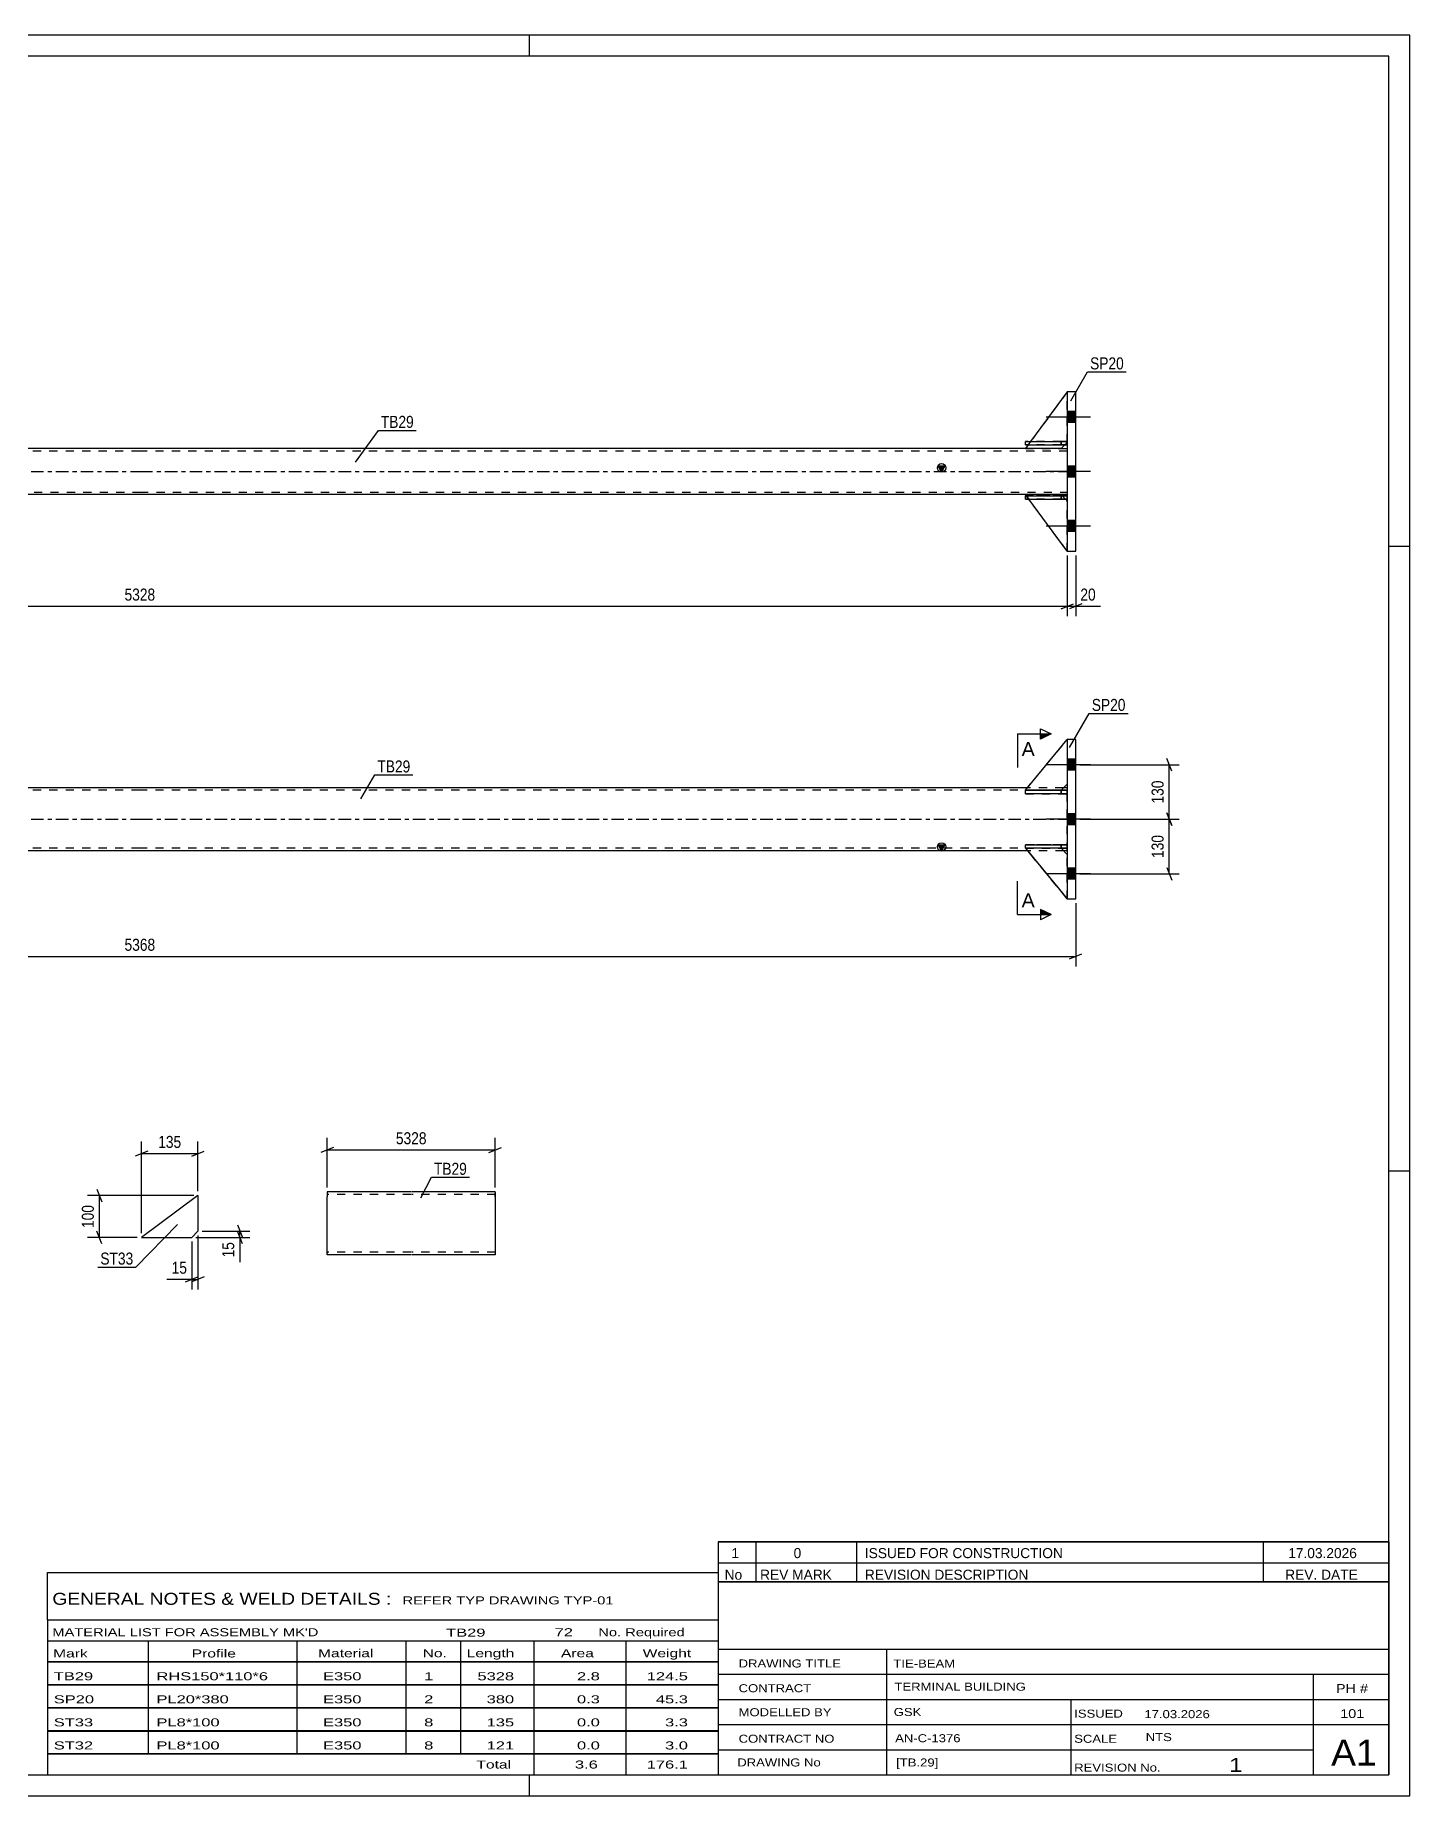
# Model space of a CAD drawing. Header units: millimetres. Extents: x 0 to 594, y 0 to 420.
# Drawn here: x 266.1 to 594, y 0 to 420 of the extents above; entities that cross this region are included whole.
import ezdxf

# ---------------------------------------------------------------- set-up
doc = ezdxf.new("R2010")
doc.units = ezdxf.units.MM
doc.linetypes.add('DXK_LINE_DOT2', pattern=[3.9198, 1.9599, -1.9599])
doc.linetypes.add('DXK_LINE_DOT3', pattern=[5.9187, 2.979, -0.9799, 0.9799, -0.9799])
doc.styles.add('Arial', font='ARIAL.TTF', dxfattribs={"height": 0.2})
doc.styles.add('Arial Narrow', font='ARIALN.TTF', dxfattribs={"height": 0.2})

# ---------------------------------------------------------------- blocks, each defined once
blk = doc.blocks.new('Unknown-580568482-1163')
at = {"color": 5, "linetype": 'Continuous'}
for p, q in [((594, 420), (0, 420)), ((384, 415), (384, 420)), ((594, 0), (594, 420)), ((589, 415), (5, 415)), ((589, 5), (589, 415)), ((594, 298), (589, 298)), ((594, 149), (589, 149)), ((5, 5), (589, 5)), ((384, 0), (384, 5)), ((0, 0), (594, 0))]:
    blk.add_line(p, q, dxfattribs=at)
blk = doc.blocks.new('Bolt-580568482-1842 - 1836')
at = {"linetype": 'Continuous'}
for points in [[(512.29, 247.26), (512.29, 244.66), (514.29, 244.66), (514.29, 247.26)], [(512.29, 247.26), (512.29, 244.66), (514.29, 244.66), (514.29, 247.26)], [(512.29, 247.26), (512.29, 244.66), (514.29, 244.66), (514.29, 247.26)], [(512.29, 234.26), (512.29, 231.66), (514.29, 231.66), (514.29, 234.26)], [(512.29, 234.26), (512.29, 231.66), (514.29, 231.66), (514.29, 234.26)], [(512.29, 221.26), (512.29, 218.66), (514.29, 218.66), (514.29, 221.26)], [(512.29, 221.26), (512.29, 218.66), (514.29, 218.66), (514.29, 221.26)], [(512.29, 221.26), (512.29, 218.66), (514.29, 218.66), (514.29, 221.26)]]:
    blk.add_hatch(color=1, dxfattribs=at).paths.add_polyline_path(points)
at = {"color": 1, "linetype": 'Continuous'}
for p, q in [((517.79, 245.96), (507.29, 245.96)), ((517.79, 245.96), (507.29, 245.96)), ((517.79, 245.96), (507.29, 245.96)), ((514.29, 247.26), (512.29, 247.26)), ((514.29, 247.26), (512.29, 247.26)), ((514.29, 247.26), (512.29, 247.26)), ((514.29, 244.66), (512.29, 244.66)), ((514.29, 244.66), (512.29, 244.66)), ((514.29, 244.66), (512.29, 244.66)), ((517.79, 232.96), (507.29, 232.96)), ((517.79, 232.96), (507.29, 232.96)), ((514.29, 234.26), (512.29, 234.26)), ((514.29, 234.26), (512.29, 234.26)), ((514.29, 231.66), (512.29, 231.66)), ((514.29, 231.66), (512.29, 231.66)), ((517.79, 219.96), (507.29, 219.96)), ((517.79, 219.96), (507.29, 219.96)), ((517.79, 219.96), (507.29, 219.96)), ((514.29, 221.26), (512.29, 221.26)), ((514.29, 221.26), (512.29, 221.26)), ((514.29, 221.26), (512.29, 221.26)), ((514.29, 218.66), (512.29, 218.66)), ((514.29, 218.66), (512.29, 218.66)), ((514.29, 218.66), (512.29, 218.66))]:
    blk.add_line(p, q, dxfattribs=at)
blk = doc.blocks.new('Part-580568482-1840 - 1836')
at = {"color": 7, "linetype": 'DXK_LINE_DOT2'}
for p, q in [((502.29, 239.87), (512.29, 251.96)), ((502.29, 239.87), (512.29, 251.96)), ((512.29, 251.96), (512.29, 241.37)), ((502.29, 239.87), (502.29, 239.87)), ((510.79, 239.87), (502.29, 239.87)), ((510.79, 239.87), (502.29, 239.87)), ((512.29, 241.37), (510.79, 239.87)), ((510.79, 239.87), (512.29, 241.37)), ((510.79, 239.87), (510.79, 239.87))]:
    blk.add_line(p, q, dxfattribs=at)
blk = doc.blocks.new('Part-580568482-1845 - 1836')
at = {"color": 2, "linetype": 'Continuous'}
for p, q in [((502.29, 226.06), (502.29, 226.86)), ((502.29, 226.86), (512.29, 226.86)), ((512.29, 226.06), (512.29, 226.86)), ((512.29, 226.86), (512.29, 226.86)), ((502.29, 226.06), (502.3, 226.06)), ((512.29, 226.06), (503.12, 226.06)), ((512.29, 226.06), (512.29, 226.06))]:
    blk.add_line(p, q, dxfattribs=at)
at = {"color": 7, "linetype": 'DXK_LINE_DOT2'}
for p, q in [((510.79, 226.86), (502.29, 226.86)), ((510.79, 226.06), (510.79, 226.86)), ((510.79, 226.86), (512.29, 226.86)), ((512.29, 226.06), (512.29, 226.86)), ((502.29, 226.06), (510.79, 226.06)), ((503.12, 226.06), (502.3, 226.06)), ((510.79, 226.06), (512.29, 226.06))]:
    blk.add_line(p, q, dxfattribs=at)
blk = doc.blocks.new('Part-580568482-1854 - 1836')
at = {"color": 7, "linetype": 'DXK_LINE_DOT2'}
for p, q in [((512.29, 239.86), (502.29, 239.86)), ((502.29, 239.86), (512.29, 239.86)), ((502.29, 239.06), (502.29, 239.86)), ((510.79, 239.86), (510.79, 239.06)), ((512.29, 239.06), (512.29, 239.86)), ((510.79, 239.06), (502.29, 239.06)), ((502.29, 239.06), (512.29, 239.06)), ((510.79, 239.06), (512.29, 239.06))]:
    blk.add_line(p, q, dxfattribs=at)
blk = doc.blocks.new('Part-580568482-1859 - 1836')
at = {"color": 2, "linetype": 'Continuous'}
for p, q in [((514.29, 251.96), (512.29, 251.96)), ((512.29, 251.96), (512.29, 213.96)), ((514.29, 213.96), (514.29, 251.96)), ((512.29, 213.96), (514.29, 213.96))]:
    blk.add_line(p, q, dxfattribs=at)
blk = doc.blocks.new('Part-580568482-1862 - 1836')
at = {"color": 2, "linetype": 'Continuous'}
for p, q in [((502.29, 226.07), (502.29, 226.07)), ((503.12, 226.07), (502.29, 226.07)), ((502.29, 226.07), (512.29, 213.96)), ((512.29, 224.57), (510.8, 226.06)), ((512.29, 213.96), (512.29, 213.96)), ((512.29, 213.96), (512.29, 213.96))]:
    blk.add_line(p, q, dxfattribs=at)
at = {"color": 7, "linetype": 'DXK_LINE_DOT2'}
for p, q in [((510.79, 226.07), (502.29, 226.07)), ((512.29, 213.96), (502.29, 226.07)), ((510.79, 226.07), (503.12, 226.07)), ((510.8, 226.06), (510.79, 226.07)), ((510.79, 226.07), (510.79, 226.07)), ((512.29, 224.57), (510.79, 226.07)), ((512.29, 213.96), (512.29, 224.57))]:
    blk.add_line(p, q, dxfattribs=at)
blk = doc.blocks.new('Part-580568482-1865 - 1836')
at = {"color": 7, "linetype": 'DXK_LINE_DOT2'}
for p, q in [((502.29, 226.07), (502.29, 226.07)), ((510.79, 226.07), (502.29, 226.07)), ((502.29, 226.07), (512.29, 213.96)), ((510.79, 226.07), (502.29, 226.07)), ((512.29, 213.96), (502.29, 226.07)), ((512.29, 224.57), (510.79, 226.07)), ((510.79, 226.07), (510.79, 226.07)), ((512.29, 224.57), (510.79, 226.07)), ((512.29, 213.96), (512.29, 224.57))]:
    blk.add_line(p, q, dxfattribs=at)
blk = doc.blocks.new('Part-580568482-1868 - 1836')
at = {"color": 7, "linetype": 'DXK_LINE_DOT2'}
for p, q in [((512.29, 226.86), (502.29, 226.86)), ((502.29, 226.86), (512.29, 226.86)), ((502.29, 226.06), (502.29, 226.86)), ((510.79, 226.86), (510.79, 226.06)), ((512.29, 226.06), (512.29, 226.86)), ((510.79, 226.06), (502.29, 226.06)), ((502.29, 226.06), (512.29, 226.06)), ((510.79, 226.06), (512.29, 226.06))]:
    blk.add_line(p, q, dxfattribs=at)
blk = doc.blocks.new('Part-580568482-1891 - 1836')
at = {"linetype": 'Continuous'}
blk.add_hatch(color=2, dxfattribs=at).paths.add_polyline_path([(482.29, 225.46), (481.49, 226.86), (483.09, 226.86)])
at = {"color": 2, "linetype": 'Continuous'}
for p, q in [((70.7, 240.46), (69.79, 240.46)), ((290.99, 240.46), (79.3, 240.46)), ((502.78, 240.46), (291.09, 240.46)), ((512.29, 240.46), (511.38, 240.46)), ((482.29, 225.46), (481.49, 226.86)), ((481.49, 226.86), (483.09, 226.86)), ((483.09, 226.86), (482.29, 225.46)), ((70.68, 225.46), (69.79, 225.46)), ((290.99, 225.46), (79.29, 225.46)), ((502.79, 225.46), (291.09, 225.46)), ((512.29, 225.46), (511.4, 225.46))]:
    blk.add_line(p, q, dxfattribs=at)
at = {"color": 7, "linetype": 'DXK_LINE_DOT2'}
for p, q in [((69.79, 225.46), (69.79, 240.46)), ((290.99, 239.86), (69.79, 239.86)), ((79.3, 240.46), (70.7, 240.46)), ((512.29, 239.86), (291.09, 239.86)), ((511.38, 240.46), (502.78, 240.46)), ((512.29, 225.46), (512.29, 240.46)), ((290.99, 226.06), (69.79, 226.06)), ((79.29, 225.46), (70.68, 225.46)), ((512.29, 226.06), (291.09, 226.06)), ((511.4, 225.46), (502.79, 225.46))]:
    blk.add_line(p, q, dxfattribs=at)
at = {"color": 7, "linetype": 'DXK_LINE_DOT3'}
for p, q in [((69.79, 232.96), (290.99, 232.96)), ((291.09, 232.96), (512.29, 232.96))]:
    blk.add_line(p, q, dxfattribs=at)
at = {"color": 2, "linetype": 'Continuous'}
blk.add_circle((482.29, 226.36), 1, dxfattribs=at)
blk = doc.blocks.new('Part-580568482-1898 - 1836')
at = {"color": 2, "linetype": 'Continuous'}
for p, q in [((502.29, 239.87), (512.29, 251.96)), ((502.29, 239.87), (502.29, 239.87)), ((510.79, 239.87), (502.29, 239.87)), ((510.79, 239.87), (512.29, 241.37)), ((510.79, 239.87), (510.79, 239.87))]:
    blk.add_line(p, q, dxfattribs=at)
at = {"color": 7, "linetype": 'DXK_LINE_DOT2'}
for p, q in [((502.29, 239.87), (512.29, 251.96)), ((512.29, 251.96), (512.29, 241.37)), ((510.79, 239.87), (502.29, 239.87)), ((512.29, 241.37), (510.79, 239.87))]:
    blk.add_line(p, q, dxfattribs=at)
blk = doc.blocks.new('Part-580568482-1901 - 1836')
at = {"color": 2, "linetype": 'Continuous'}
for p, q in [((502.29, 239.06), (502.29, 239.86)), ((502.29, 239.86), (512.29, 239.86)), ((512.29, 239.06), (512.29, 239.86)), ((512.29, 239.86), (512.29, 239.86)), ((512.29, 239.06), (502.29, 239.06)), ((512.29, 239.06), (512.29, 239.06))]:
    blk.add_line(p, q, dxfattribs=at)
at = {"color": 7, "linetype": 'DXK_LINE_DOT2'}
for p, q in [((510.79, 239.86), (502.29, 239.86)), ((510.79, 239.06), (510.79, 239.86)), ((510.79, 239.86), (512.29, 239.86)), ((512.29, 239.06), (512.29, 239.86)), ((502.29, 239.06), (510.79, 239.06)), ((510.79, 239.06), (512.29, 239.06))]:
    blk.add_line(p, q, dxfattribs=at)
blk = doc.blocks.new('Part-580568482-2322 - 2314')
at = {"color": 2, "linetype": 'Continuous'}
for p, q in [((335.72, 144.08), (335.72, 142.88)), ((355.72, 144.08), (335.72, 144.08)), ((335.72, 129.82), (335.72, 142.88)), ((375.82, 144.08), (355.82, 144.08)), ((375.82, 144.08), (375.82, 143.99)), ((375.82, 143.99), (375.82, 142.88)), ((375.82, 142.88), (375.82, 129.08)), ((335.72, 129.17), (335.72, 129.82)), ((335.72, 129.08), (335.72, 129.17)), ((355.72, 129.08), (335.72, 129.08)), ((375.82, 129.08), (355.82, 129.08))]:
    blk.add_line(p, q, dxfattribs=at)
at = {"color": 7, "linetype": 'DXK_LINE_DOT2'}
for p, q in [((355.72, 143.48), (335.72, 143.48)), ((375.82, 143.48), (355.82, 143.48)), ((375.82, 142.88), (375.82, 143.73)), ((335.72, 129.82), (335.72, 129.43)), ((335.72, 129.68), (335.72, 129.72)), ((355.72, 129.68), (335.72, 129.68)), ((375.82, 129.68), (355.82, 129.68)), ((375.82, 129.68), (375.82, 129.72))]:
    blk.add_line(p, q, dxfattribs=at)
blk = doc.blocks.new('Part-580568482-1772 - 1766')
at = {"color": 2, "linetype": 'Continuous'}
for p, q in [((304.9, 143.2), (291.4, 133.2)), ((304.9, 143.2), (304.9, 134.7)), ((304.9, 134.7), (303.4, 133.2)), ((291.4, 133.2), (303.4, 133.2))]:
    blk.add_line(p, q, dxfattribs=at)
blk = doc.blocks.new('Part-580568482-2025 - 2023')
at = {"color": 2, "linetype": 'Continuous'}
for p, q in [((502.29, 322.29), (502.29, 323.09)), ((502.29, 323.09), (512.29, 323.09)), ((502.29, 322.29), (512.29, 322.29)), ((512.29, 323.09), (512.29, 323.09)), ((512.29, 323.09), (512.29, 322.29))]:
    blk.add_line(p, q, dxfattribs=at)
at = {"color": 7, "linetype": 'DXK_LINE_DOT2'}
for p, q in [((510.79, 323.09), (502.29, 323.09)), ((510.79, 322.29), (502.29, 322.29)), ((512.29, 323.09), (510.79, 323.09)), ((510.79, 323.09), (510.79, 322.29)), ((510.79, 322.29), (512.29, 322.29))]:
    blk.add_line(p, q, dxfattribs=at)
blk = doc.blocks.new('Part-580568482-2026 - 2023')
at = {"color": 7, "linetype": 'DXK_LINE_DOT2'}
for p, q in [((502.29, 309.29), (502.29, 310.09)), ((510.79, 310.09), (502.29, 310.09)), ((502.29, 310.09), (512.29, 310.09)), ((510.79, 309.29), (502.29, 309.29)), ((502.29, 309.29), (512.29, 309.29)), ((510.79, 309.29), (510.79, 310.09)), ((510.79, 310.09), (512.29, 310.09)), ((512.29, 309.29), (510.79, 309.29)), ((512.29, 309.29), (512.29, 310.09)), ((512.29, 309.29), (512.29, 309.29))]:
    blk.add_line(p, q, dxfattribs=at)
blk = doc.blocks.new('Part-580568482-2027 - 2023')
at = {"color": 7, "linetype": 'DXK_LINE_DOT2'}
for p, q in [((502.29, 322.29), (502.29, 323.09)), ((510.79, 323.09), (502.29, 323.09)), ((502.29, 323.09), (512.29, 323.09)), ((510.79, 322.29), (502.29, 322.29)), ((502.29, 322.29), (512.29, 322.29)), ((510.79, 322.29), (510.79, 323.09)), ((510.79, 323.09), (512.29, 323.09)), ((512.29, 322.29), (510.79, 322.29)), ((512.29, 322.29), (512.29, 323.09)), ((512.29, 322.29), (512.29, 322.29))]:
    blk.add_line(p, q, dxfattribs=at)
blk = doc.blocks.new('Part-580568482-2028 - 2023')
at = {"color": 7, "linetype": 'DXK_LINE_DOT2'}
for p, q in [((512.29, 334.9), (502.29, 321.4)), ((512.29, 322.9), (512.29, 334.9)), ((502.29, 321.4), (510.79, 321.4)), ((510.79, 321.4), (512.29, 322.9))]:
    blk.add_line(p, q, dxfattribs=at)
blk = doc.blocks.new('Bolt-580568482-2053 - 2023')
at = {"linetype": 'Continuous'}
for points in [[(512.29, 330.2), (512.29, 327.6), (514.29, 327.6), (514.29, 330.2)], [(512.29, 330.2), (512.29, 327.6), (514.29, 327.6), (514.29, 330.2)], [(512.29, 330.2), (512.29, 327.6), (514.29, 327.6), (514.29, 330.2)], [(512.29, 317.2), (512.29, 314.6), (514.29, 314.6), (514.29, 317.2)], [(512.29, 317.2), (512.29, 314.6), (514.29, 314.6), (514.29, 317.2)], [(512.29, 304.2), (512.29, 301.6), (514.29, 301.6), (514.29, 304.2)], [(512.29, 304.2), (512.29, 301.6), (514.29, 301.6), (514.29, 304.2)], [(512.29, 304.2), (512.29, 301.6), (514.29, 301.6), (514.29, 304.2)]]:
    blk.add_hatch(color=1, dxfattribs=at).paths.add_polyline_path(points)
at = {"color": 1, "linetype": 'Continuous'}
for p, q in [((517.79, 328.9), (507.29, 328.9)), ((517.79, 328.9), (507.29, 328.9)), ((517.79, 328.9), (507.29, 328.9)), ((514.29, 330.2), (512.29, 330.2)), ((514.29, 330.2), (512.29, 330.2)), ((514.29, 330.2), (512.29, 330.2)), ((514.29, 327.6), (512.29, 327.6)), ((514.29, 327.6), (512.29, 327.6)), ((514.29, 327.6), (512.29, 327.6)), ((517.79, 315.9), (507.29, 315.9)), ((517.79, 315.9), (507.29, 315.9)), ((514.29, 317.2), (512.29, 317.2)), ((514.29, 317.2), (512.29, 317.2)), ((514.29, 314.6), (512.29, 314.6)), ((514.29, 314.6), (512.29, 314.6)), ((517.79, 302.9), (507.29, 302.9)), ((517.79, 302.9), (507.29, 302.9)), ((517.79, 302.9), (507.29, 302.9)), ((514.29, 304.2), (512.29, 304.2)), ((514.29, 304.2), (512.29, 304.2)), ((514.29, 304.2), (512.29, 304.2)), ((514.29, 301.6), (512.29, 301.6)), ((514.29, 301.6), (512.29, 301.6)), ((514.29, 301.6), (512.29, 301.6))]:
    blk.add_line(p, q, dxfattribs=at)
blk = doc.blocks.new('Part-580568482-2039 - 2023')
at = {"linetype": 'Continuous'}
blk.add_hatch(color=2, dxfattribs=at).paths.add_polyline_path([(482.29, 315.9), (481.49, 317.3), (483.09, 317.3)])
at = {"color": 2, "linetype": 'Continuous'}
for p, q in [((71.29, 321.4), (69.79, 321.4)), ((290.99, 321.4), (79.79, 321.4)), ((502.29, 321.4), (291.09, 321.4)), ((510.79, 321.4), (512.29, 321.4)), ((482.29, 315.9), (481.49, 317.3)), ((481.49, 317.3), (483.09, 317.3)), ((483.09, 317.3), (482.29, 315.9)), ((71.29, 310.4), (69.79, 310.4)), ((290.99, 310.4), (79.79, 310.4)), ((502.29, 310.4), (291.09, 310.4)), ((512.29, 310.4), (510.79, 310.4))]:
    blk.add_line(p, q, dxfattribs=at)
at = {"color": 7, "linetype": 'DXK_LINE_DOT2'}
for p, q in [((69.79, 310.4), (69.79, 321.4)), ((290.99, 320.8), (69.79, 320.8)), ((79.79, 321.4), (71.29, 321.4)), ((512.29, 320.8), (291.09, 320.8)), ((510.79, 321.4), (502.29, 321.4)), ((512.29, 321.4), (512.29, 310.4)), ((69.79, 311), (290.99, 311)), ((291.09, 311), (512.29, 311)), ((79.79, 310.4), (71.29, 310.4)), ((510.79, 310.4), (502.29, 310.4))]:
    blk.add_line(p, q, dxfattribs=at)
at = {"color": 7, "linetype": 'DXK_LINE_DOT3'}
for p, q in [((69.79, 315.9), (290.99, 315.9)), ((291.09, 315.9), (512.29, 315.9))]:
    blk.add_line(p, q, dxfattribs=at)
at = {"color": 2, "linetype": 'Continuous'}
blk.add_circle((482.29, 316.8), 1, dxfattribs=at)
blk = doc.blocks.new('Part-580568482-2044 - 2023')
at = {"color": 2, "linetype": 'Continuous'}
for p, q in [((514.29, 334.9), (512.29, 334.9)), ((512.29, 334.9), (512.29, 296.9)), ((514.29, 296.9), (514.29, 334.9)), ((512.29, 296.9), (514.29, 296.9))]:
    blk.add_line(p, q, dxfattribs=at)
blk = doc.blocks.new('Part-580568482-2045 - 2023')
at = {"color": 2, "linetype": 'Continuous'}
for p, q in [((512.29, 334.9), (503.54, 323.09)), ((502.94, 322.29), (502.29, 321.4)), ((510.79, 321.4), (502.29, 321.4)), ((511.67, 322.29), (510.79, 321.4))]:
    blk.add_line(p, q, dxfattribs=at)
at = {"color": 7, "linetype": 'DXK_LINE_DOT2'}
for p, q in [((512.29, 334.9), (512.29, 322.9)), ((503.54, 323.09), (502.94, 322.29)), ((512.29, 322.9), (511.67, 322.29))]:
    blk.add_line(p, q, dxfattribs=at)
blk = doc.blocks.new('Part-580568482-2052 - 2023')
at = {"color": 7, "linetype": 'DXK_LINE_DOT2'}
for p, q in [((512.29, 296.9), (502.29, 310.4)), ((502.29, 310.4), (510.79, 310.4)), ((510.79, 310.4), (502.29, 310.4)), ((510.79, 310.4), (512.29, 308.9)), ((510.79, 310.4), (510.79, 310.4)), ((510.79, 310.4), (512.29, 308.9)), ((512.29, 308.9), (512.29, 308.9)), ((512.29, 296.9), (512.29, 308.9))]:
    blk.add_line(p, q, dxfattribs=at)
blk = doc.blocks.new('Part-580568482-2061 - 2023')
at = {"color": 2, "linetype": 'Continuous'}
for p, q in [((502.29, 309.29), (502.29, 310.09)), ((502.29, 310.09), (512.29, 310.09)), ((502.29, 309.29), (512.29, 309.29)), ((512.29, 310.09), (512.29, 310.09)), ((512.29, 309.29), (512.29, 310.09))]:
    blk.add_line(p, q, dxfattribs=at)
at = {"color": 7, "linetype": 'DXK_LINE_DOT2'}
for p, q in [((510.79, 310.09), (502.29, 310.09)), ((510.79, 309.29), (502.29, 309.29)), ((512.29, 310.09), (510.79, 310.09)), ((510.79, 310.09), (510.79, 309.29)), ((510.79, 309.29), (512.29, 309.29)), ((512.29, 309.29), (512.29, 309.29))]:
    blk.add_line(p, q, dxfattribs=at)
blk = doc.blocks.new('Part-580568482-2062 - 2023')
at = {"color": 2, "linetype": 'Continuous'}
for p, q in [((502.29, 310.4), (502.29, 310.4)), ((510.79, 310.4), (502.29, 310.4)), ((502.29, 310.4), (502.52, 310.09)), ((512.29, 296.9), (503.12, 309.29)), ((510.79, 310.4), (510.79, 310.4)), ((511.1, 310.09), (510.79, 310.4)), ((512.29, 308.9), (511.9, 309.29))]:
    blk.add_line(p, q, dxfattribs=at)
at = {"color": 7, "linetype": 'DXK_LINE_DOT2'}
for p, q in [((502.29, 310.4), (510.79, 310.4)), ((502.52, 310.09), (503.12, 309.29)), ((510.79, 310.4), (512.29, 308.9)), ((511.9, 309.29), (511.1, 310.09)), ((512.29, 308.9), (512.29, 308.9)), ((512.29, 296.9), (512.29, 308.9)), ((512.29, 296.9), (512.29, 296.9))]:
    blk.add_line(p, q, dxfattribs=at)
blk = doc.blocks.new('StraightDimension-580568482-1913 - 1836')
at = {"color": 7, "linetype": 'Continuous'}
for p, q in [((515.29, 245.96), (539.02, 245.96)), ((537.22, 244.46), (536.02, 247.46)), ((536.62, 232.96), (536.62, 245.96)), ((515.29, 232.96), (539.02, 232.96)), ((536.02, 234.46), (537.22, 231.46))]:
    blk.add_line(p, q, dxfattribs=at)
at = {"color": 0}
blk.add_wipeout([(535.87, 242.8), (531.67, 242.8), (531.67, 236.12), (535.87, 236.12)], dxfattribs=at)
at = {"color": 3, "style": 'Arial Narrow'}
blk.add_text('130', height=2.863, rotation=90.0002, dxfattribs=at).set_placement((535.27, 236.72))
blk = doc.blocks.new('StraightDimension-580568482-1926 - 1836')
at = {"color": 7, "linetype": 'Continuous'}
for p, q in [((515.29, 232.96), (539.02, 232.96)), ((537.22, 231.46), (536.02, 234.46)), ((536.62, 219.96), (536.62, 232.96)), ((515.29, 219.96), (539.02, 219.96)), ((536.02, 221.46), (537.22, 218.46))]:
    blk.add_line(p, q, dxfattribs=at)
at = {"color": 0}
blk.add_wipeout([(535.87, 229.8), (531.67, 229.8), (531.67, 223.12), (535.87, 223.12)], dxfattribs=at)
at = {"color": 3, "style": 'Arial Narrow'}
blk.add_text('130', height=2.863, rotation=90.0002, dxfattribs=at).set_placement((535.27, 223.72))
blk = doc.blocks.new('StraightDimension-580568482-1967 - 1836')
at = {"color": 7, "linetype": 'Continuous'}
for p, q in [((67.79, 212.96), (67.79, 197.84)), ((514.29, 212.96), (514.29, 197.84)), ((69.29, 200.84), (66.29, 199.64)), ((67.79, 200.24), (514.29, 200.24)), ((512.79, 199.64), (515.79, 200.84))]:
    blk.add_line(p, q, dxfattribs=at)
at = {"color": 0}
blk.add_wipeout([(295.3, 200.99), (295.3, 205.19), (286.78, 205.19), (286.78, 200.99)], dxfattribs=at)
at = {"color": 3, "style": 'Arial Narrow'}
blk.add_text('5368', height=2.863, dxfattribs=at).set_placement((287.38, 201.59))
blk = doc.blocks.new('StraightDimension-580568482-2325 - 2314')
at = {"color": 7, "linetype": 'Continuous'}
for p, q in [((335.72, 145.08), (335.72, 156.93)), ((375.82, 145.08), (375.82, 156.93)), ((337.22, 154.68), (334.22, 153.48)), ((335.72, 154.08), (375.82, 154.08)), ((374.32, 153.48), (377.32, 154.68))]:
    blk.add_line(p, q, dxfattribs=at)
at = {"color": 0}
blk.add_wipeout([(360.03, 154.83), (360.03, 159.03), (351.52, 159.03), (351.52, 154.83)], dxfattribs=at)
at = {"color": 3, "style": 'Arial Narrow'}
blk.add_text('5328', height=2.863, dxfattribs=at).set_placement((352.12, 155.43))
blk = doc.blocks.new('StraightDimension-580568482-1786 - 1766')
at = {"color": 7, "linetype": 'Continuous'}
for p, q in [((303.9, 143.2), (278.55, 143.2)), ((280.8, 144.7), (282, 141.7)), ((281.4, 133.2), (281.4, 143.2)), ((282, 131.7), (280.8, 134.7)), ((290.4, 133.2), (278.55, 133.2))]:
    blk.add_line(p, q, dxfattribs=at)
at = {"color": 0}
blk.add_wipeout([(280.65, 141.54), (276.45, 141.54), (276.45, 134.85), (280.65, 134.85)], dxfattribs=at)
at = {"color": 3, "style": 'Arial Narrow'}
blk.add_text('100', height=2.863, rotation=90.0002, dxfattribs=at).set_placement((280.05, 135.45))
blk = doc.blocks.new('StraightDimension-580568482-1774 - 1766')
at = {"color": 7, "linetype": 'Continuous'}
for p, q in [((305.9, 134.7), (317.3, 134.7)), ((314.3, 136.2), (315.5, 133.2)), ((315.5, 131.7), (314.3, 134.7)), ((314.9, 133.2), (314.9, 134.7)), ((304.4, 133.2), (317.3, 133.2))]:
    blk.add_line(p, q, dxfattribs=at)
at = {"color": 0}
blk.add_wipeout([(314.15, 132.67), (309.95, 132.67), (309.95, 127.82), (314.15, 127.82)], dxfattribs=at)
at = {"color": 7, "linetype": 'Continuous'}
blk.add_line((314.9, 133.2), (314.9, 127.29), dxfattribs=at)
blk.add_line((314.9, 133.2), (314.9, 127.29), dxfattribs=at)
at = {"color": 3, "style": 'Arial Narrow'}
blk.add_text('15', height=2.863, rotation=90.0002, dxfattribs=at).set_placement((313.55, 128.42))
blk = doc.blocks.new('StraightDimension-580568482-1798 - 1766')
at = {"color": 7, "linetype": 'Continuous'}
for p, q in [((303.4, 132.2), (303.4, 120.8)), ((304.9, 133.7), (304.9, 120.8)), ((301.9, 122.6), (304.9, 123.8)), ((306.4, 123.8), (303.4, 122.6)), ((303.4, 123.2), (304.9, 123.2))]:
    blk.add_line(p, q, dxfattribs=at)
at = {"color": 0}
blk.add_wipeout([(302.87, 123.95), (302.87, 128.15), (298.02, 128.15), (298.02, 123.95)], dxfattribs=at)
at = {"color": 7, "linetype": 'Continuous'}
blk.add_line((303.4, 123.2), (297.49, 123.2), dxfattribs=at)
blk.add_line((303.4, 123.2), (297.49, 123.2), dxfattribs=at)
at = {"color": 3, "style": 'Arial Narrow'}
blk.add_text('15', height=2.863, dxfattribs=at).set_placement((298.62, 124.55))
blk = doc.blocks.new('StraightDimension-580568482-1812 - 1766')
at = {"color": 7, "linetype": 'Continuous'}
for p, q in [((291.4, 134.2), (291.4, 156.05)), ((304.9, 144.2), (304.9, 156.05)), ((292.9, 153.8), (289.9, 152.6)), ((291.4, 153.2), (304.9, 153.2)), ((303.4, 152.6), (306.4, 153.8))]:
    blk.add_line(p, q, dxfattribs=at)
at = {"color": 0}
blk.add_wipeout([(301.49, 153.95), (301.49, 158.15), (294.81, 158.15), (294.81, 153.95)], dxfattribs=at)
at = {"color": 3, "style": 'Arial Narrow'}
blk.add_text('135', height=2.863, dxfattribs=at).set_placement((295.41, 154.55))
blk = doc.blocks.new('StraightDimension-580568482-2115 - 2023')
at = {"color": 7, "linetype": 'Continuous'}
for p, q in [((512.29, 295.9), (512.29, 281.37)), ((514.29, 295.9), (514.29, 281.37)), ((510.79, 283.17), (513.79, 284.37)), ((512.29, 283.77), (514.29, 283.77)), ((515.79, 284.37), (512.79, 283.17))]:
    blk.add_line(p, q, dxfattribs=at)
at = {"color": 0}
blk.add_wipeout([(519.67, 284.52), (519.67, 288.72), (514.81, 288.72), (514.81, 284.52)], dxfattribs=at)
at = {"color": 7, "linetype": 'Continuous'}
blk.add_line((514.29, 283.77), (520.2, 283.77), dxfattribs=at)
blk.add_line((514.29, 283.77), (520.2, 283.77), dxfattribs=at)
at = {"color": 3, "style": 'Arial Narrow'}
blk.add_text('20', height=2.863, dxfattribs=at).set_placement((515.41, 285.12))
blk = doc.blocks.new('StraightDimension-580568482-2093 - 2023')
at = {"color": 7, "linetype": 'Continuous'}
for p, q in [((69.79, 295.9), (69.79, 281.37)), ((512.29, 295.9), (512.29, 281.37)), ((71.29, 284.37), (68.29, 283.17)), ((69.79, 283.77), (512.29, 283.77)), ((510.79, 283.17), (513.79, 284.37))]:
    blk.add_line(p, q, dxfattribs=at)
at = {"color": 0}
blk.add_wipeout([(295.3, 284.52), (295.3, 288.72), (286.78, 288.72), (286.78, 284.52)], dxfattribs=at)
at = {"color": 3, "style": 'Arial Narrow'}
blk.add_text('5328', height=2.863, dxfattribs=at).set_placement((287.38, 285.12))
blk = doc.blocks.new('Unknown-580568482-3299')
at = {"color": 7, "linetype": 'Continuous'}
for p, q in [((429, 60.55), (589, 60.55)), ((589, 60.55), (429, 60.55)), ((429, 60.55), (429, 55.55)), ((438, 60.55), (438, 55.55)), ((462, 60.55), (462, 55.55)), ((559, 60.55), (559, 55.55)), ((589, 60.55), (589, 55.55)), ((429, 55.55), (589, 55.55)), ((429, 55.55), (429, 51.05)), ((429, 55.55), (589, 55.55)), ((438, 55.55), (438, 51.05)), ((462, 55.55), (462, 51.05)), ((559, 55.55), (559, 51.05)), ((589, 55.55), (589, 51.05)), ((589, 51.05), (429, 51.05))]:
    blk.add_line(p, q, dxfattribs=at)
at = {"color": 7, "linetype": 'Continuous', "style": 'Arial Narrow'}
for s, height, width, p in [('1', 2.39, 1.196471, (432.16, 56.7)), ('0', 2.39, 1.196471, (447, 56.7)), ('ISSUED FOR CONSTRUCTION', 2.3861, 1.196471, (464, 56.7)), ('17.03.2026', 2.386, 1.196471, (565, 56.7)), ('No', 2.386, 1.2, (430.54, 51.55)), ('REV MARK', 2.386, 1.2, (439, 51.55)), ('REVISION DESCRIPTION', 2.3861, 1.2, (464, 51.55)), ('REV. DATE', 2.386, 1.2, (564.28, 51.55))]:
    blk.add_text(s, height=height, dxfattribs=dict(at, width=width)).set_placement(p)
blk = doc.blocks.new('Unknown-580568482-3298')
at = {"color": 7, "linetype": 'Continuous'}
for p, q in [((429, 51.05), (429, 5)), ((429, 51.05), (589, 51.05)), ((589, 51), (589, 5)), ((429, 35), (589, 35)), ((469.14, 35), (469.14, 5)), ((429, 29), (589, 29)), ((571, 5.05), (571, 29.05)), ((429, 23), (589, 23)), ((513.14, 23), (513.14, 5)), ((429, 17), (589, 17)), ((429, 11), (571, 11)), ((429, 5), (589, 5))]:
    blk.add_line(p, q, dxfattribs=at)
at = {"color": 7, "style": 'Arial Narrow'}
for s, height, width, p in [('DRAWING TITLE', 1.9089, 1.425378, (433.88, 30.61)), ('TIE-BEAM', 1.909, 1.425378, (470.81, 30.59)), ('CONTRACT', 1.909, 1.425378, (433.88, 24.71)), ('TERMINAL BUILDING', 1.9089, 1.425378, (471.06, 25.07)), ('MODELLED BY', 1.9089, 1.425378, (433.88, 18.98)), ('GSK', 1.909, 1.425378, (470.88, 19.04)), ('ISSUED', 1.909, 1.425378, (513.94, 18.64)), ('17.03.2026', 1.909, 1.425378, (530.69, 18.52)), ('CONTRACT NO', 1.9089, 1.425378, (433.88, 12.66)), ('AN-C-1376', 1.909, 1.425378, (471.23, 12.78)), ('SCALE', 1.909, 1.425378, (513.94, 12.65)), ('A1', 6.204, 1.25, (575.24, 7.2)), ('DRAWING No', 1.909, 1.425378, (433.56, 7)), ('[TB.29]', 1.909, 1.425378, (471.46, 6.99)), ('1', 3.34, 1.5, (550.91, 5.68)), ('REVISION No.', 1.9089, 1.425378, (513.94, 5.77))]:
    blk.add_text(s, height=height, dxfattribs=dict(at, width=width)).set_placement(p)
at = {"color": 7, "linetype": 'Continuous', "style": 'Arial Narrow'}
for s, height, width, p in [('PH #', 2.1, 1.42538, (576.4, 24.55)), ('101', 2.1, 1.42538, (577.41, 18.55)), ('NTS', 1.909, 1.425378, (531, 13.05))]:
    blk.add_text(s, height=height, dxfattribs=dict(at, width=width)).set_placement(p)
blk = doc.blocks.new('Unknown-580568482-3300')
at = {"color": 7, "linetype": 'Continuous'}
for p, q in [((269, 53.25), (429, 53.25)), ((269, 42), (269, 53.25)), ((429, 53.25), (429, 42)), ((269, 42), (429, 42)), ((269, 42), (269, 37)), ((429, 42), (429, 37)), ((269, 37), (429, 37)), ((269, 37), (269, 32)), ((293, 37), (293, 32)), ((328.5, 37), (328.5, 32)), ((354.5, 37), (354.5, 32)), ((367.5, 37), (367.5, 32)), ((385, 37), (385, 32)), ((407, 37), (407, 32)), ((429, 37), (429, 32)), ((269, 32), (429, 32)), ((269, 31.95), (269, 26.55)), ((269, 31.95), (429, 31.95)), ((293, 32), (293, 26.5)), ((328.5, 32), (328.5, 26.5)), ((354.5, 32), (354.5, 26.5)), ((367.5, 32), (367.5, 26.5)), ((385, 32), (385, 26.5)), ((407, 32), (407, 26.5)), ((429, 31.95), (429, 26.55)), ((269, 26.55), (429, 26.55)), ((269, 26.45), (269, 21.05)), ((269, 26.45), (429, 26.45)), ((293, 26.5), (293, 21)), ((328.5, 26.5), (328.5, 21)), ((354.5, 26.5), (354.5, 21)), ((367.5, 26.5), (367.5, 21)), ((385, 26.5), (385, 21)), ((407, 26.5), (407, 21)), ((429, 26.45), (429, 21.05)), ((269, 21.05), (429, 21.05)), ((293, 21), (293, 15.5)), ((328.5, 21), (328.5, 15.5)), ((354.5, 21), (354.5, 15.5)), ((367.5, 21), (367.5, 15.5)), ((385, 21), (385, 15.5)), ((407, 21), (407, 15.5)), ((269, 20.95), (269, 15.55)), ((269, 20.95), (429, 20.95)), ((429, 20.95), (429, 15.55)), ((269, 15.55), (429, 15.55)), ((269, 15.45), (269, 10.05)), ((269, 15.45), (429, 15.45)), ((293, 15.5), (293, 10)), ((328.5, 15.5), (328.5, 10)), ((354.5, 15.5), (354.5, 10)), ((367.5, 15.5), (367.5, 10)), ((385, 15.5), (385, 10)), ((407, 15.5), (407, 10)), ((429, 15.45), (429, 10.05)), ((269, 10.05), (429, 10.05)), ((269, 10), (429, 10)), ((269, 10), (269, 5)), ((385, 10), (385, 5)), ((407, 10), (407, 5)), ((429, 10), (429, 5)), ((269, 5), (429, 5))]:
    blk.add_line(p, q, dxfattribs=at)
at = {"color": 7, "style": 'Arial Narrow'}
for s, height, width, p in [('GENERAL NOTES & WELD DETAILS :', 2.8633, 1.4, (270.15, 45.56)), ('REFER TYP DRAWING TYP-01', 1.9089, 1.6, (353.7, 45.66)), ("MATERIAL LIST FOR ASSEMBLY MK'D", 1.9089, 1.6, (270.15, 38.06)), ('TB29', 1.909, 1.794707, (364.1, 37.97)), ('72', 1.909, 1.794707, (389.99, 38.06)), ('No. Required', 1.9089, 1.6, (400.41, 38.06)), ('Mark', 1.909, 1.7, (270.34, 33)), ('Profile', 1.909, 1.7, (303.41, 33)), ('Material', 1.909, 1.7, (333.54, 33.06)), ('No.', 1.909, 1.7, (358.5, 33.06)), ('Length', 1.909, 1.7, (369, 33.06)), ('Area', 1.909, 1.7, (391.5, 33.06)), ('Weight', 1.909, 1.7, (411, 33.06))]:
    blk.add_text(s, height=height, dxfattribs=dict(at, width=width)).set_placement(p)
at = {"color": 7, "linetype": 'Continuous', "style": 'Arial Narrow'}
for s, height, width, p in [('TB29', 1.909, 1.794707, (270.5, 27.56)), ('RHS150*110*6', 1.9089, 1.794707, (295, 27.56)), ('E350', 1.909, 1.794707, (334.74, 27.56)), ('1', 1.91, 1.794707, (358.86, 27.56)), ('5328', 1.909, 1.794707, (371.58, 27.56)), ('2.8', 1.909, 1.794707, (395.32, 27.56)), ('124.5', 1.909, 1.794707, (411.96, 27.56)), ('SP20', 1.909, 1.794707, (270.5, 22.06)), ('PL20*380', 1.909, 1.794707, (295, 22.06)), ('E350', 1.909, 1.794707, (334.74, 22.06)), ('2', 1.91, 1.794707, (358.86, 22.06)), ('380', 1.909, 1.794707, (373.77, 22.06)), ('0.3', 1.909, 1.794707, (395.32, 22.06)), ('45.3', 1.909, 1.794707, (414.14, 22.06)), ('ST33', 1.909, 1.794707, (270.5, 16.56)), ('PL8*100', 1.909, 1.794707, (295, 16.56)), ('E350', 1.909, 1.794707, (334.74, 16.56)), ('8', 1.91, 1.794707, (358.86, 16.56)), ('135', 1.909, 1.794707, (373.77, 16.56)), ('0.0', 1.909, 1.794707, (395.32, 16.56)), ('3.3', 1.909, 1.794707, (416.33, 16.56)), ('ST32', 1.909, 1.794707, (270.5, 11.06)), ('PL8*100', 1.909, 1.794707, (295, 11.06)), ('E350', 1.909, 1.794707, (334.74, 11.06)), ('8', 1.91, 1.794707, (358.86, 11.06)), ('121', 1.909, 1.794707, (373.77, 11.06)), ('0.0', 1.909, 1.794707, (395.32, 11.06)), ('3.0', 1.909, 1.794707, (416.33, 11.06)), ('Total', 1.909, 1.7, (371.33, 6.5)), ('3.6', 1.909, 1.794707, (394.83, 6.5)), ('176.1', 1.909, 1.794707, (411.96, 6.5))]:
    blk.add_text(s, height=height, dxfattribs=dict(at, width=width)).set_placement(p)
blk = doc.blocks.new('Mark-580568482-1855 - 1836')
at = {"color": 0}
blk.add_wipeout([(526.18, 258.8), (526.18, 261.8), (518.14, 261.8), (518.14, 258.8)], dxfattribs=at)
blk.add_wipeout([(526.18, 258.8), (526.18, 261.8), (518.14, 261.8), (518.14, 258.8)], dxfattribs=at)
at = {"color": 30, "linetype": 'Continuous'}
for p, q in [((512.84, 250.1), (517.54, 258.2)), ((517.54, 258.2), (526.78, 258.2))]:
    blk.add_line(p, q, dxfattribs=at)
at = {"color": 3, "style": 'Arial Narrow'}
blk.add_text('SP20', height=2.863, dxfattribs=at).set_placement((518.14, 258.8))
blk = doc.blocks.new('Mark-580568482-1887 - 1836')
at = {"color": 0}
blk.add_wipeout([(355.55, 244.13), (355.55, 247.13), (347.7, 247.13), (347.7, 244.13)], dxfattribs=at)
blk.add_wipeout([(355.55, 244.13), (355.55, 247.13), (347.7, 247.13), (347.7, 244.13)], dxfattribs=at)
at = {"color": 30, "linetype": 'Continuous'}
for p, q in [((343.73, 237.87), (347.1, 243.53)), ((347.1, 243.53), (356.15, 243.53))]:
    blk.add_line(p, q, dxfattribs=at)
at = {"color": 3, "style": 'Arial Narrow'}
blk.add_text('TB29', height=2.863, dxfattribs=at).set_placement((347.7, 244.13))
blk = doc.blocks.new('SectionMark-580568482-2000 - 1836')
at = {"color": 0, "linetype": 'Continuous'}
for points in [[(504.52, 248.05), (504.52, 251.55), (501.41, 251.55), (501.41, 248.05)], [(504.52, 211.96), (504.52, 215.46), (501.41, 215.46), (501.41, 211.96)]]:
    blk.add_wipeout(points, dxfattribs=at)
at = {"linetype": 'Continuous'}
for points in [[(505.91, 252.05), (505.91, 253.3), (508.41, 253.3)], [(505.91, 210.21), (505.91, 211.46), (508.41, 210.21)]]:
    blk.add_hatch(color=6, dxfattribs=at).paths.add_polyline_path(points)
at = {"color": 6, "linetype": 'Continuous'}
for p, q in [((500.41, 253.3), (500.41, 245.3)), ((500.41, 253.3), (508.41, 253.3)), ((505.91, 252.05), (505.91, 254.55)), ((505.91, 254.55), (508.41, 253.3)), ((508.41, 253.3), (505.91, 252.05)), ((500.41, 210.21), (500.41, 218.21)), ((500.41, 210.21), (508.41, 210.21)), ((508.41, 210.21), (505.91, 211.46)), ((505.91, 211.46), (505.91, 208.96)), ((508.41, 210.21), (505.91, 208.96))]:
    blk.add_line(p, q, dxfattribs=at)
at = {"color": 3, "linetype": 'Continuous', "style": 'Arial'}
for p in [(501.41, 248.05), (501.41, 211.96)]:
    blk.add_text('A', height=3.34, dxfattribs=at).set_placement(p)
blk = doc.blocks.new('Mark-580568482-2318 - 2314')
at = {"color": 0}
blk.add_wipeout([(369.05, 148.14), (369.05, 151.14), (361.2, 151.14), (361.2, 148.14)], dxfattribs=at)
blk.add_wipeout([(369.05, 148.14), (369.05, 151.14), (361.2, 151.14), (361.2, 148.14)], dxfattribs=at)
at = {"color": 30, "linetype": 'Continuous'}
for p, q in [((358.09, 142.62), (360.6, 147.54)), ((360.6, 147.54), (369.65, 147.54))]:
    blk.add_line(p, q, dxfattribs=at)
at = {"color": 3, "style": 'Arial Narrow'}
blk.add_text('TB29', height=2.863, dxfattribs=at).set_placement((361.2, 148.14))
blk = doc.blocks.new('Mark-580568482-1768 - 1766')
at = {"color": 0}
blk.add_wipeout([(289.46, 126.72), (289.46, 129.72), (281.61, 129.72), (281.61, 126.72)], dxfattribs=at)
blk.add_wipeout([(289.46, 126.72), (289.46, 129.72), (281.61, 129.72), (281.61, 126.72)], dxfattribs=at)
at = {"color": 30, "linetype": 'Continuous'}
for p in [(299.99, 136.32), (281.01, 126.12)]:
    blk.add_line(p, (290.06, 126.12), dxfattribs=at)
at = {"color": 3, "style": 'Arial Narrow'}
blk.add_text('ST33', height=2.863, dxfattribs=at).set_placement((281.61, 126.72))
blk = doc.blocks.new('Mark-580568482-2035 - 2023')
at = {"color": 0}
blk.add_wipeout([(356.39, 326.33), (356.39, 329.33), (348.53, 329.33), (348.53, 326.33)], dxfattribs=at)
blk.add_wipeout([(356.39, 326.33), (356.39, 329.33), (348.53, 329.33), (348.53, 326.33)], dxfattribs=at)
at = {"color": 30, "linetype": 'Continuous'}
for p, q in [((342.49, 318.17), (347.93, 325.73)), ((347.93, 325.73), (356.99, 325.73))]:
    blk.add_line(p, q, dxfattribs=at)
at = {"color": 3, "style": 'Arial Narrow'}
blk.add_text('TB29', height=2.863, dxfattribs=at).set_placement((348.53, 326.33))
blk = doc.blocks.new('Mark-580568482-2040 - 2023')
at = {"color": 0}
blk.add_wipeout([(525.77, 340.28), (525.77, 343.28), (517.73, 343.28), (517.73, 340.28)], dxfattribs=at)
blk.add_wipeout([(525.77, 340.28), (525.77, 343.28), (517.73, 343.28), (517.73, 340.28)], dxfattribs=at)
at = {"color": 30, "linetype": 'Continuous'}
for p, q in [((513.13, 332.75), (517.13, 339.68)), ((517.13, 339.68), (526.37, 339.68))]:
    blk.add_line(p, q, dxfattribs=at)
at = {"color": 3, "style": 'Arial Narrow'}
blk.add_text('SP20', height=2.863, dxfattribs=at).set_placement((517.73, 340.28))

msp = doc.modelspace()

# ---------------------------------------------------------------- block references
for name in ['Unknown-580568482-1163', 'Part-580568482-2028 - 2023', 'Part-580568482-2045 - 2023', 'Part-580568482-2044 - 2023', 'Bolt-580568482-2053 - 2023', 'Part-580568482-2039 - 2023', 'Part-580568482-2025 - 2023', 'Part-580568482-2027 - 2023', 'Part-580568482-2052 - 2023', 'Part-580568482-2062 - 2023', 'Part-580568482-2026 - 2023', 'Part-580568482-2061 - 2023', 'Part-580568482-1840 - 1836', 'Part-580568482-1898 - 1836', 'Part-580568482-1859 - 1836', 'Bolt-580568482-1842 - 1836', 'Part-580568482-1891 - 1836', 'Part-580568482-1854 - 1836', 'Part-580568482-1901 - 1836', 'Part-580568482-1845 - 1836', 'Part-580568482-1868 - 1836', 'Part-580568482-1862 - 1836', 'Part-580568482-1865 - 1836', 'Part-580568482-1772 - 1766', 'Part-580568482-2322 - 2314', 'Unknown-580568482-3299', 'Unknown-580568482-3300', 'Unknown-580568482-3298']:
    msp.add_blockref(name, (0, 0))

# ---------------------------------------------------------------- next in the draw order: block references
for name in ['Mark-580568482-2040 - 2023', 'Mark-580568482-2035 - 2023', 'StraightDimension-580568482-2115 - 2023', 'Mark-580568482-1855 - 1836', 'Mark-580568482-1887 - 1836', 'StraightDimension-580568482-1913 - 1836', 'StraightDimension-580568482-1967 - 1836', 'StraightDimension-580568482-2325 - 2314', 'StraightDimension-580568482-1786 - 1766']:
    msp.add_blockref(name, (0, 0))

# ---------------------------------------------------------------- next in the draw order: block references
for name in ['StraightDimension-580568482-2093 - 2023', 'SectionMark-580568482-2000 - 1836', 'StraightDimension-580568482-1926 - 1836', 'Mark-580568482-2318 - 2314', 'StraightDimension-580568482-1774 - 1766']:
    msp.add_blockref(name, (0, 0))

# ---------------------------------------------------------------- next in the draw order: block references
msp.add_blockref('StraightDimension-580568482-1798 - 1766', (0, 0))

# ---------------------------------------------------------------- next in the draw order: block references
msp.add_blockref('StraightDimension-580568482-1812 - 1766', (0, 0))

# ---------------------------------------------------------------- next in the draw order: block references
msp.add_blockref('Mark-580568482-1768 - 1766', (0, 0))

doc.saveas('drawing.dxf')
